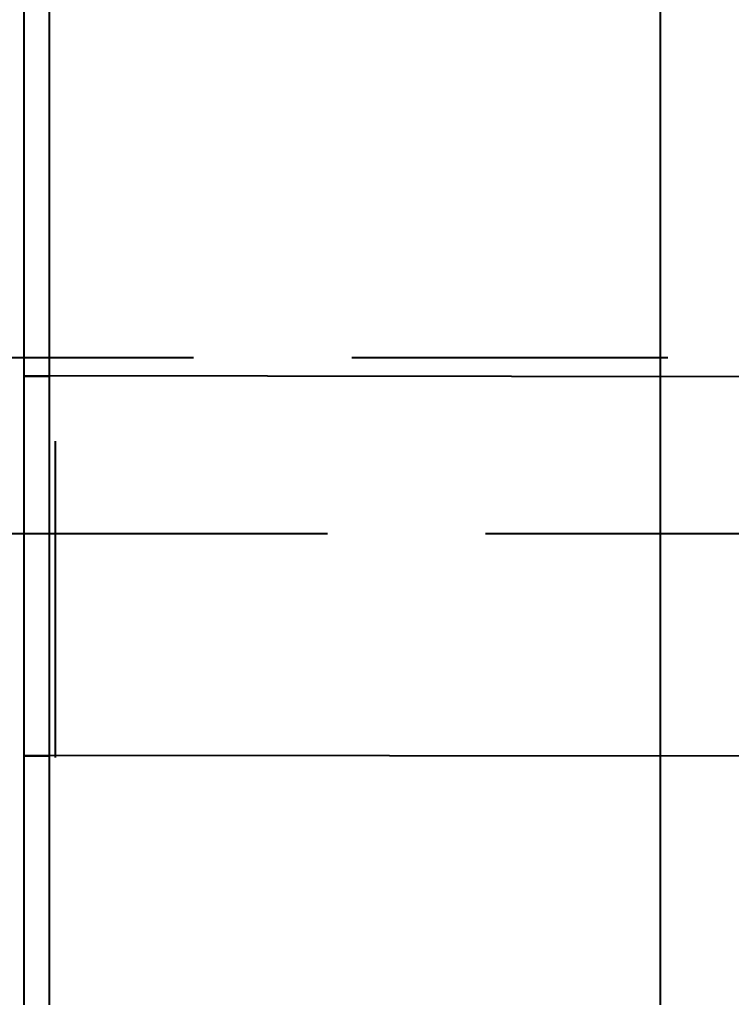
# Model space of a CAD drawing. Header units: centimetres. Extents: x -1797 to 2001, y -8788 to 1856.
# Drawn here: x -950.9 to -894.6, y -8672.4 to -8595.1 of the extents above; entities that cross this region are included whole.
import ezdxf

# ---------------------------------------------------------------- set-up
doc = ezdxf.new("R2010")
doc.units = ezdxf.units.CM
doc.header["$LTSCALE"] = 100
doc.header["$MEASUREMENT"] = 0
doc.header["$PDMODE"] = 35
doc.linetypes.add('HIDDEN', pattern=[0.375, 0.25, -0.125])
for name, color, linetype in [('DIM', 1, 'Continuous'), ('HIDDEN -03', 8, 'HIDDEN'), ('ID_Flooring_02', 127, 'Continuous'), ('ID_Furniture-Fixed_01', 141, 'Continuous'), ('WALL-01', 7, 'Continuous'), ('WALL-04', 1, 'Continuous')]:
    doc.layers.add(name, color=color, linetype=linetype)
doc.styles.add('ISO', font='isocp2.shx', dxfattribs={"width": 0.8})
doc.styles.add('ROMANS', font='romans')
doc.dimstyles.new('AS-17-100', dxfattribs={"dimtxt": 10, "dimasz": 5, "dimexe": 10, "dimexo": 10, "dimgap": 6, "dimtad": 1, "dimtoh": 1, "dimdec": 0, "dimdsep": 46, "dimtxsty": 'ROMANS', "dimblk1": 'ARCHTICK', "dimblk2": 'ARCHTICK', "dimsah": 1, "dimcen": 25, "dimdle": 10, "dimclrd": 1, "dimclre": 1, "dimclrt": 2, "dimadec": 0, "dimazin": 0, "dimtfac": 1, "dimtdec": 0, "dimtofl": 0, "dimtmove": 2, "dimatfit": 3, "dimldrblk": 'ARCHTICK', "dimfxl": 1, "dimtolj": 1, "dimtzin": 0, "dimarcsym": 0})
doc.dimstyles.new('DIM DET', dxfattribs={"dimtxt": 0.05, "dimasz": 0.025, "dimexe": 0.025, "dimexo": 0.025, "dimgap": 0.025, "dimtad": 1, "dimzin": 0, "dimdsep": 46, "dimtxsty": 'ISO', "dimblk": 'ARCHTICK', "dimcen": 0.1, "dimdle": 0.025, "dimclrd": 15, "dimclre": 15, "dimclrt": 2, "dimadec": 0, "dimazin": 0, "dimtfac": 1, "dimtmove": 2, "dimatfit": 0, "dimldrblk": 'ARCHTICK', "dimfxl": 0.17, "dimtzin": 1, "dimarcsym": 0})

# ---------------------------------------------------------------- blocks, each defined once
blk = doc.blocks.new('_ARCHTICK')
at = {"color": 0, "linetype": 'ByBlock', "const_width": 0.15}
blk.add_lwpolyline([(-0.5, -0.5), (0.5, 0.5)], dxfattribs=at)
blk = doc.blocks.new('*D765')
at = {"layer": 'Defpoints', "color": 0, "transparency": 16777216}
for p in [(-986.434, -8653.438), (-950.105, -8653.438, 0), (-950.105, -8683.413, 0)]:
    blk.add_point(p, dxfattribs=at)
at = {"layer": 'DIM', "color": 1, "lineweight": -2, "transparency": 16777216}
for p, q in [((-986.434, -8693.413), (-986.434, -8643.438)), ((-960.105, -8653.438), (-996.434, -8653.438)), ((-960.105, -8683.413), (-996.434, -8683.413))]:
    blk.add_line(p, q, dxfattribs=at)
at = {"layer": 'DIM', "color": 1, "lineweight": -2, "transparency": 16777216, "xscale": 5, "yscale": 5, "zscale": 5}
for p, rotation in [((-986.434, -8653.438), 90), ((-986.434, -8683.413), 270)]:
    blk.add_blockref('_ARCHTICK', p, dxfattribs=dict(at, rotation=rotation))
at = {"layer": 'DIM', "color": 2, "transparency": 16777216, "insert": (-997.434, -8668.426), "char_height": 10, "attachment_point": 5, "rotation": 90, "style": 'ROMANS'}
blk.add_mtext('\\A1;30', dxfattribs=at)
blk = doc.blocks.new('*D766')
at = {"layer": 'Defpoints', "color": 0, "transparency": 16777216}
for p in [(-986.434, -8588.438), (-967.324, -8588.438), (-950.105, -8653.438, 0)]:
    blk.add_point(p, dxfattribs=at)
at = {"layer": 'DIM', "color": 1, "lineweight": -2, "transparency": 16777216}
for p, q in [((-986.434, -8663.438), (-986.434, -8578.438)), ((-977.324, -8588.438), (-996.434, -8588.438)), ((-960.105, -8653.438), (-996.434, -8653.438))]:
    blk.add_line(p, q, dxfattribs=at)
at = {"layer": 'DIM', "color": 1, "lineweight": -2, "transparency": 16777216, "xscale": 5, "yscale": 5, "zscale": 5}
for p, rotation in [((-986.434, -8588.438), 90), ((-986.434, -8653.438), 270)]:
    blk.add_blockref('_ARCHTICK', p, dxfattribs=dict(at, rotation=rotation))
at = {"layer": 'DIM', "color": 2, "transparency": 16777216, "insert": (-997.434, -8620.938), "char_height": 10, "attachment_point": 5, "rotation": 90, "style": 'ROMANS'}
blk.add_mtext('\\A1;65', dxfattribs=at)

msp = doc.modelspace()

# ---------------------------------------------------------------- linework, layer by layer
at = {"layer": 'HIDDEN -03'}
msp.add_lwpolyline([(-948.075, -8653.438), (-948.075, -8618.438)], dxfattribs=at)
at = {"layer": 'ID_Flooring_02'}
for p, q in [((-900.239, -8373.533, 0), (-900.239, -8683.43, 0)), ((-855.669, -8623.386), (-950.575, -8623.286)), ((-948.575, -8623.335), (-950.575, -8623.333)), ((-840.235, -8653.402), (-950.575, -8653.286)), ((-948.575, -8653.335), (-950.575, -8653.333))]:
    msp.add_line(p, q, dxfattribs=at)
at = {"layer": 'ID_Furniture-Fixed_01'}
msp.add_line((-948.575, -8618.438), (-948.575, -8652.938), dxfattribs=at)
at = {"layer": 'WALL-01'}
msp.add_line((-950.575, -8323.533), (-950.575, -8683.333), dxfattribs=at)
at = {"layer": 'WALL-04'}
msp.add_line((-948.575, -8371.333), (-948.575, -8683.333), dxfattribs=at)

# ---------------------------------------------------------------- dimensions: what is measured, and where the dimension line sits
at = {"layer": 'DIM'}
for base, p1, p2, picture, middle in [((-986.434, -8588.438), (-950.105, -8653.438, 0), (-967.324, -8588.438), '*D766', (-997.434, -8620.938)), ((-986.434, -8653.438), (-950.105, -8683.413, 0), (-950.105, -8653.438, 0), '*D765', (-997.434, -8668.426))]:
    dim = msp.add_linear_dim(base=base, p1=p1, p2=p2, angle=90, dimstyle='AS-17-100', dxfattribs=at)
    dim.commit()
    dim.dimension.update_dxf_attribs({"geometry": picture, "text_midpoint": middle})

# ---------------------------------------------------------------- leaders
at = {"layer": 'HIDDEN -03'}
for points in [[(-787.142, -8621.865), (-1099.789, -8621.865)], [(-851.553, -8635.77), (-1101.198, -8635.77)]]:
    msp.add_leader(points, dimstyle='DIM DET', override={"dimasz": 0.04, "dimtad": 0, "dimclrd": 251, "dimldrblk": 'Dot', "dimfxl": 0.1}, dxfattribs=at)

doc.saveas('drawing.dxf')
